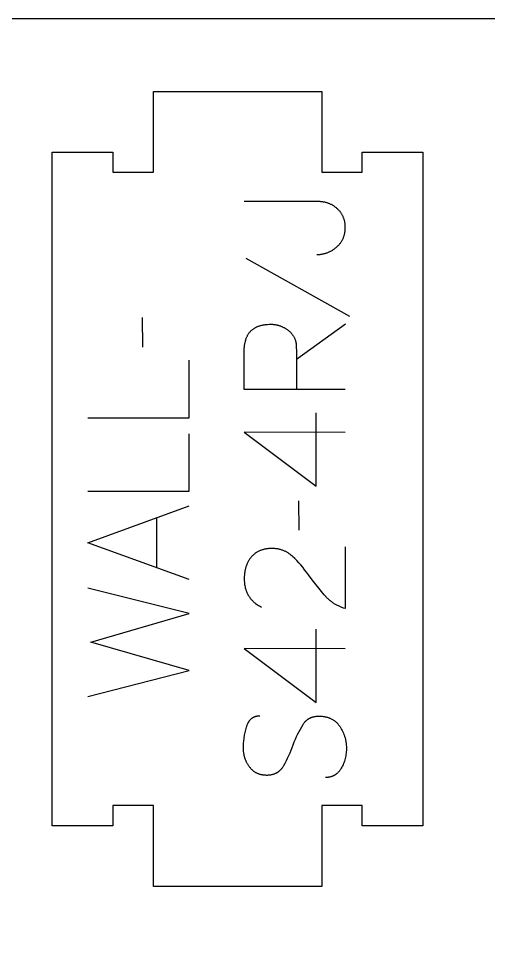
# Model space of a CAD drawing. Extents: x 0 to 4485, y 0 to 10771.
# Drawn here: x 2160.6 to 2300, y 3971.4 to 4249.4 of the extents above; entities that cross this region are included whole.
import ezdxf

# ---------------------------------------------------------------- set-up
doc = ezdxf.new("R2010")
doc.units = 0
for name, color, linetype in [('0_SHEET_SPRUCEPLY_2440X122', 1, 'CONTINUOUS'), ('1_ANYTOOL_1MMDEEP_LABELS_S', 2, 'CONTINUOUS'), ('4_ANYTOOL_CUTTHROUGH_OUTSI', 5, 'CONTINUOUS')]:
    doc.layers.add(name, color=color, linetype=linetype)

msp = doc.modelspace()

# ---------------------------------------------------------------- linework, layer by layer
at = {"layer": '0_SHEET_SPRUCEPLY_2440X122'}
msp.add_lwpolyline([(371.7, 4249.42), (371.7, 3029.42), (2811.7, 3029.42), (2811.7, 4249.42)], close=True, dxfattribs=at)
at = {"layer": '1_ANYTOOL_1MMDEEP_LABELS_S', "color": 2}
for points in [[(2249.02, 4179.43), (2249.23, 4179.43), (2249.43, 4179.43), (2249.64, 4179.45), (2249.84, 4179.46), (2250.04, 4179.48), (2250.24, 4179.5), (2250.44, 4179.53), (2250.64, 4179.56), (2250.84, 4179.6), (2251.03, 4179.64), (2251.23, 4179.69), (2251.42, 4179.74), (2251.61, 4179.79), (2251.8, 4179.85), (2251.98, 4179.91), (2252.17, 4179.98), (2252.35, 4180.05), (2252.53, 4180.12), (2252.72, 4180.2), (2252.9, 4180.29), (2253.07, 4180.38), (2253.25, 4180.47), (2253.42, 4180.57), (2253.6, 4180.67), (2253.77, 4180.77), (2253.94, 4180.88), (2254.11, 4181), (2254.28, 4181.12), (2254.44, 4181.24), (2254.61, 4181.37), (2254.77, 4181.5), (2254.93, 4181.63), (2255.09, 4181.77), (2255.24, 4181.91), (2255.39, 4182.06), (2255.54, 4182.21), (2255.67, 4182.36), (2255.81, 4182.51), (2255.93, 4182.67), (2256.06, 4182.82), (2256.18, 4182.98), (2256.29, 4183.15), (2256.4, 4183.31), (2256.5, 4183.48), (2256.6, 4183.66), (2256.69, 4183.83), (2256.78, 4184.01), (2256.86, 4184.19), (2256.94, 4184.37), (2257.01, 4184.56), (2257.08, 4184.74), (2257.14, 4184.94), (2257.2, 4185.13), (2257.25, 4185.33), (2257.3, 4185.53), (2257.34, 4185.73), (2257.38, 4185.93), (2257.41, 4186.14), (2257.44, 4186.35), (2257.46, 4186.56), (2257.48, 4186.78), (2257.49, 4187), (2257.5, 4187.22), (2257.5, 4187.44), (2257.5, 4187.65), (2257.49, 4187.86), (2257.48, 4188.07), (2257.47, 4188.28), (2257.45, 4188.48), (2257.42, 4188.68), (2257.39, 4188.88), (2257.36, 4189.07), (2257.32, 4189.27), (2257.27, 4189.46), (2257.23, 4189.65), (2257.17, 4189.83), (2257.11, 4190.01), (2257.05, 4190.19), (2256.99, 4190.37), (2256.91, 4190.55), (2256.84, 4190.72), (2256.76, 4190.89), (2256.67, 4191.06), (2256.58, 4191.22), (2256.49, 4191.39), (2256.39, 4191.55), (2256.29, 4191.7), (2256.18, 4191.86), (2256.07, 4192.01), (2255.95, 4192.16), (2255.83, 4192.31), (2255.7, 4192.46), (2255.57, 4192.6), (2255.43, 4192.74), (2255.29, 4192.88), (2255.15, 4193.01), (2255, 4193.14), (2254.85, 4193.27), (2254.7, 4193.39), (2254.54, 4193.51), (2254.38, 4193.63), (2254.23, 4193.74), (2254.07, 4193.85), (2253.9, 4193.95), (2253.74, 4194.05), (2253.57, 4194.14), (2253.4, 4194.23), (2253.23, 4194.32), (2253.06, 4194.4), (2252.89, 4194.48), (2252.71, 4194.55), (2252.53, 4194.62), (2252.35, 4194.68), (2252.17, 4194.74), (2251.98, 4194.8), (2251.8, 4194.85), (2251.61, 4194.9), (2251.42, 4194.95), (2251.23, 4194.98), (2251.03, 4195.02), (2250.84, 4195.05), (2250.64, 4195.08), (2250.44, 4195.1), (2250.23, 4195.12), (2250.03, 4195.14), (2249.82, 4195.15), (2249.61, 4195.15), (2249.4, 4195.15), (2227.5, 4195.15)], [(2227.98, 4178.35), (2258.75, 4161.17)], [(2197.23, 4160.71), (2197.31, 4151.92)], [(2257.5, 4139.4), (2227.5, 4139.4), (2227.5, 4150.75), (2227.51, 4151.24), (2227.53, 4151.72), (2227.55, 4151.95), (2227.57, 4152.18), (2227.6, 4152.4), (2227.63, 4152.62), (2227.66, 4152.84), (2227.7, 4153.05), (2227.74, 4153.26), (2227.78, 4153.46), (2227.83, 4153.66), (2227.88, 4153.86), (2227.93, 4154.05), (2227.99, 4154.24), (2228.06, 4154.43), (2228.12, 4154.61), (2228.2, 4154.78), (2228.27, 4154.96), (2228.35, 4155.13), (2228.43, 4155.29), (2228.52, 4155.45), (2228.61, 4155.61), (2228.7, 4155.77), (2228.8, 4155.92), (2228.9, 4156.06), (2229, 4156.2), (2229.11, 4156.34), (2229.23, 4156.48), (2229.34, 4156.61), (2229.46, 4156.73), (2229.59, 4156.86), (2229.72, 4156.97), (2229.85, 4157.09), (2229.99, 4157.2), (2230.13, 4157.31), (2230.27, 4157.41), (2230.42, 4157.51), (2230.57, 4157.6), (2230.72, 4157.7), (2230.88, 4157.78), (2231.04, 4157.87), (2231.21, 4157.95), (2231.38, 4158.02), (2231.56, 4158.1), (2231.73, 4158.16), (2231.92, 4158.23), (2232.1, 4158.29), (2232.29, 4158.34), (2232.48, 4158.4), (2232.68, 4158.45), (2232.88, 4158.49), (2233.09, 4158.53), (2233.3, 4158.57), (2233.51, 4158.6), (2233.72, 4158.63), (2233.95, 4158.66), (2234.17, 4158.68), (2234.4, 4158.69), (2234.86, 4158.72), (2235.35, 4158.73), (2235.52, 4158.72), (2235.7, 4158.72), (2235.87, 4158.71), (2236.05, 4158.7), (2236.22, 4158.68), (2236.39, 4158.66), (2236.56, 4158.64), (2236.73, 4158.61), (2236.9, 4158.59), (2237.07, 4158.55), (2237.24, 4158.52), (2237.4, 4158.48), (2237.57, 4158.43), (2237.73, 4158.39), (2237.89, 4158.33), (2238.06, 4158.28), (2238.22, 4158.22), (2238.38, 4158.16), (2238.54, 4158.1), (2238.7, 4158.03), (2238.86, 4157.96), (2239.01, 4157.89), (2239.17, 4157.81), (2239.32, 4157.73), (2239.48, 4157.64), (2239.63, 4157.55), (2239.78, 4157.46), (2239.94, 4157.36), (2240.09, 4157.27), (2240.24, 4157.16), (2240.38, 4157.06), (2240.53, 4156.95), (2240.68, 4156.83), (2240.82, 4156.72), (2240.95, 4156.6), (2241.09, 4156.48), (2241.21, 4156.36), (2241.34, 4156.24), (2241.45, 4156.11), (2241.57, 4155.98), (2241.68, 4155.85), (2241.78, 4155.72), (2241.88, 4155.58), (2241.98, 4155.44), (2242.07, 4155.3), (2242.16, 4155.16), (2242.24, 4155.01), (2242.32, 4154.86), (2242.4, 4154.71), (2242.47, 4154.56), (2242.53, 4154.4), (2242.59, 4154.25), (2242.65, 4154.09), (2242.7, 4153.92), (2242.75, 4153.76), (2242.79, 4153.59), (2242.83, 4153.42), (2242.86, 4153.25), (2242.89, 4153.08), (2242.92, 4152.9), (2242.94, 4152.72), (2242.96, 4152.54), (2242.97, 4152.35), (2243.04, 4150.43), (2243.06, 4148.4), (2243.06, 4139.44)], [(2243.06, 4148.4), (2257.55, 4158.85)], [(2181.11, 4130.96), (2211.11, 4130.96), (2211.11, 4148.06)], [(2248.85, 4110.64), (2248.85, 4132.41)], [(2181.11, 4109.15), (2211.11, 4109.15), (2211.11, 4126.25)], [(2257.5, 4126.63), (2227.46, 4126.67), (2248.85, 4110.64)], [(2243.62, 4106.35), (2243.7, 4097.57)], [(2211.11, 4082.92), (2181.11, 4093.81), (2211.11, 4104.86)], [(2201.56, 4086.39), (2201.56, 4101.31)], [(2257.46, 4092.64), (2257.42, 4074.34), (2256.96, 4074.49), (2256.74, 4074.56), (2256.52, 4074.65), (2256.3, 4074.73), (2256.08, 4074.82), (2255.86, 4074.91), (2255.65, 4075.01), (2255.44, 4075.11), (2255.23, 4075.21), (2255.03, 4075.32), (2254.83, 4075.43), (2254.63, 4075.55), (2254.43, 4075.66), (2254.23, 4075.78), (2254.04, 4075.91), (2253.85, 4076.04), (2253.66, 4076.17), (2253.47, 4076.31), (2253.29, 4076.44), (2253.11, 4076.59), (2252.93, 4076.73), (2252.75, 4076.88), (2252.58, 4077.04), (2252.4, 4077.19), (2252.24, 4077.35), (2252.07, 4077.52), (2251.9, 4077.68), (2251.74, 4077.86), (2251.58, 4078.03), (2251.27, 4078.39), (2250.05, 4079.87), (2248.86, 4081.36), (2247.7, 4082.87), (2246.58, 4084.39), (2246.01, 4085.15), (2245.44, 4085.88), (2244.87, 4086.59), (2244.28, 4087.28), (2243.69, 4087.94), (2243.09, 4088.59), (2242.48, 4089.21), (2241.86, 4089.81), (2241.7, 4089.96), (2241.55, 4090.1), (2241.38, 4090.23), (2241.22, 4090.36), (2241.06, 4090.49), (2240.89, 4090.61), (2240.72, 4090.73), (2240.55, 4090.84), (2240.37, 4090.95), (2240.19, 4091.05), (2240.02, 4091.15), (2239.83, 4091.25), (2239.65, 4091.34), (2239.46, 4091.42), (2239.28, 4091.5), (2239.09, 4091.58), (2238.89, 4091.65), (2238.7, 4091.72), (2238.5, 4091.78), (2238.3, 4091.84), (2238.1, 4091.89), (2237.9, 4091.94), (2237.69, 4091.98), (2237.48, 4092.02), (2237.27, 4092.06), (2237.06, 4092.09), (2236.84, 4092.11), (2236.62, 4092.13), (2236.41, 4092.15), (2236.18, 4092.16), (2235.96, 4092.17), (2235.73, 4092.17), (2235.48, 4092.17), (2235.24, 4092.16), (2234.99, 4092.15), (2234.76, 4092.13), (2234.52, 4092.11), (2234.29, 4092.08), (2234.06, 4092.05), (2233.84, 4092.01), (2233.62, 4091.97), (2233.4, 4091.92), (2233.19, 4091.87), (2232.98, 4091.81), (2232.78, 4091.75), (2232.58, 4091.68), (2232.38, 4091.61), (2232.19, 4091.54), (2232, 4091.45), (2231.81, 4091.37), (2231.63, 4091.28), (2231.45, 4091.18), (2231.28, 4091.08), (2231.1, 4090.97), (2230.94, 4090.86), (2230.77, 4090.75), (2230.61, 4090.63), (2230.46, 4090.5), (2230.31, 4090.37), (2230.16, 4090.23), (2230.01, 4090.09), (2229.87, 4089.95), (2229.74, 4089.8), (2229.6, 4089.64), (2229.47, 4089.48), (2229.35, 4089.32), (2229.23, 4089.15), (2229.11, 4088.99), (2229, 4088.82), (2228.89, 4088.65), (2228.79, 4088.47), (2228.69, 4088.29), (2228.59, 4088.11), (2228.5, 4087.93), (2228.41, 4087.74), (2228.32, 4087.56), (2228.24, 4087.37), (2228.17, 4087.17), (2228.1, 4086.98), (2228.03, 4086.78), (2227.97, 4086.58), (2227.91, 4086.38), (2227.85, 4086.17), (2227.8, 4085.96), (2227.75, 4085.75), (2227.71, 4085.54), (2227.67, 4085.32), (2227.64, 4085.1), (2227.6, 4084.88), (2227.58, 4084.65), (2227.56, 4084.43), (2227.54, 4084.2), (2227.52, 4083.97), (2227.51, 4083.73), (2227.5, 4083.25), (2227.51, 4082.89), (2227.52, 4082.53), (2227.55, 4082.17), (2227.58, 4081.83), (2227.63, 4081.49), (2227.68, 4081.15), (2227.75, 4080.83), (2227.82, 4080.51), (2227.91, 4080.19), (2227.95, 4080.04), (2228, 4079.88), (2228.05, 4079.73), (2228.11, 4079.58), (2228.16, 4079.44), (2228.22, 4079.29), (2228.28, 4079.14), (2228.35, 4079), (2228.41, 4078.86), (2228.48, 4078.72), (2228.55, 4078.58), (2228.62, 4078.44), (2228.7, 4078.31), (2228.78, 4078.18), (2228.86, 4078.04), (2228.94, 4077.91), (2229.03, 4077.79), (2229.12, 4077.66), (2229.21, 4077.53), (2229.3, 4077.41), (2229.4, 4077.29), (2229.5, 4077.17), (2229.6, 4077.05), (2229.7, 4076.93), (2229.81, 4076.82), (2229.91, 4076.7), (2230.03, 4076.59), (2230.14, 4076.48), (2230.25, 4076.37), (2230.37, 4076.26), (2230.49, 4076.16), (2230.62, 4076.05), (2230.87, 4075.85), (2231.13, 4075.65), (2231.41, 4075.46), (2231.69, 4075.28), (2231.99, 4075.1), (2232.29, 4074.93), (2232.6, 4074.77)], [(2181.11, 4048.21), (2211.11, 4055.92), (2182.01, 4064.36), (2211.11, 4072.85), (2181.11, 4080.35)], [(2248.85, 4046.44), (2248.85, 4068.21)], [(2257.5, 4062.43), (2227.46, 4062.47), (2248.85, 4046.44)], [(2232.09, 4042.41), (2231.9, 4042.41), (2231.81, 4042.4), (2231.72, 4042.4), (2231.63, 4042.39), (2231.54, 4042.38), (2231.45, 4042.37), (2231.36, 4042.36), (2231.28, 4042.35), (2231.19, 4042.33), (2231.11, 4042.31), (2231.02, 4042.3), (2230.94, 4042.28), (2230.86, 4042.25), (2230.78, 4042.23), (2230.7, 4042.21), (2230.62, 4042.18), (2230.54, 4042.15), (2230.47, 4042.12), (2230.39, 4042.09), (2230.32, 4042.06), (2230.25, 4042.02), (2230.17, 4041.99), (2230.1, 4041.95), (2230.03, 4041.91), (2229.96, 4041.87), (2229.9, 4041.83), (2229.83, 4041.78), (2229.76, 4041.74), (2229.7, 4041.69), (2229.63, 4041.64), (2229.57, 4041.59), (2229.51, 4041.54), (2229.45, 4041.49), (2229.39, 4041.43), (2229.33, 4041.37), (2229.27, 4041.32), (2229.22, 4041.26), (2229.16, 4041.19), (2229.11, 4041.13), (2229.05, 4041.07), (2229, 4041), (2228.95, 4040.93), (2228.9, 4040.86), (2228.85, 4040.79), (2228.8, 4040.72), (2228.75, 4040.64), (2228.71, 4040.57), (2228.66, 4040.49), (2228.62, 4040.41), (2228.57, 4040.33), (2228.53, 4040.25), (2228.45, 4040.08), (2228.37, 4039.9), (2228.3, 4039.72), (2228.23, 4039.53), (2228.16, 4039.33), (2228.1, 4039.13), (2227.88, 4038.32), (2227.69, 4037.52), (2227.53, 4036.74), (2227.4, 4035.97), (2227.34, 4035.59), (2227.29, 4035.21), (2227.25, 4034.84), (2227.22, 4034.47), (2227.19, 4034.1), (2227.18, 4033.74), (2227.16, 4033.38), (2227.16, 4033.03), (2227.16, 4032.83), (2227.17, 4032.64), (2227.18, 4032.44), (2227.19, 4032.25), (2227.21, 4032.06), (2227.22, 4031.88), (2227.25, 4031.69), (2227.27, 4031.5), (2227.31, 4031.32), (2227.34, 4031.13), (2227.38, 4030.95), (2227.42, 4030.77), (2227.46, 4030.59), (2227.51, 4030.41), (2227.56, 4030.23), (2227.62, 4030.06), (2227.67, 4029.88), (2227.74, 4029.71), (2227.8, 4029.54), (2227.87, 4029.37), (2227.95, 4029.2), (2228.02, 4029.03), (2228.1, 4028.86), (2228.19, 4028.69), (2228.27, 4028.53), (2228.36, 4028.37), (2228.46, 4028.2), (2228.56, 4028.04), (2228.66, 4027.88), (2228.76, 4027.72), (2228.87, 4027.57), (2228.98, 4027.41), (2229.1, 4027.26), (2229.22, 4027.11), (2229.34, 4026.97), (2229.46, 4026.83), (2229.59, 4026.7), (2229.72, 4026.57), (2229.85, 4026.44), (2229.99, 4026.32), (2230.13, 4026.21), (2230.27, 4026.1), (2230.42, 4026), (2230.57, 4025.9), (2230.72, 4025.8), (2230.88, 4025.71), (2231.03, 4025.63), (2231.19, 4025.55), (2231.36, 4025.47), (2231.53, 4025.4), (2231.7, 4025.34), (2231.87, 4025.28), (2232.05, 4025.22), (2232.23, 4025.17), (2232.41, 4025.12), (2232.59, 4025.08), (2232.78, 4025.04), (2232.97, 4025.01), (2233.17, 4024.99), (2233.37, 4024.96), (2233.57, 4024.95), (2233.77, 4024.94), (2233.98, 4024.93), (2234.19, 4024.93), (2234.4, 4024.93), (2234.62, 4024.94), (2234.82, 4024.95), (2235.03, 4024.97), (2235.23, 4024.99), (2235.42, 4025.03), (2235.62, 4025.06), (2235.81, 4025.1), (2235.99, 4025.15), (2236.17, 4025.2), (2236.35, 4025.26), (2236.53, 4025.32), (2236.61, 4025.36), (2236.7, 4025.39), (2236.78, 4025.43), (2236.87, 4025.47), (2236.95, 4025.51), (2237.03, 4025.55), (2237.11, 4025.59), (2237.19, 4025.63), (2237.27, 4025.68), (2237.35, 4025.72), (2237.42, 4025.77), (2237.5, 4025.82), (2237.57, 4025.87), (2237.65, 4025.92), (2237.72, 4025.98), (2237.79, 4026.03), (2237.86, 4026.09), (2237.93, 4026.14), (2238, 4026.2), (2238.07, 4026.26), (2238.14, 4026.32), (2238.21, 4026.39), (2238.27, 4026.45), (2238.34, 4026.52), (2238.46, 4026.65), (2238.59, 4026.79), (2238.71, 4026.94), (2238.82, 4027.09), (2238.93, 4027.25), (2239.04, 4027.41), (2239.15, 4027.58), (2239.25, 4027.75), (2239.64, 4028.47), (2240.02, 4029.2), (2240.38, 4029.95), (2240.74, 4030.71), (2241.09, 4031.49), (2241.42, 4032.29), (2241.74, 4033.1), (2242.05, 4033.93), (2242.37, 4034.75), (2242.7, 4035.56), (2243.04, 4036.34), (2243.4, 4037.11), (2243.77, 4037.85), (2244.16, 4038.58), (2244.57, 4039.28), (2244.99, 4039.97), (2245.1, 4040.13), (2245.21, 4040.29), (2245.33, 4040.45), (2245.39, 4040.52), (2245.45, 4040.6), (2245.51, 4040.67), (2245.57, 4040.74), (2245.64, 4040.81), (2245.7, 4040.88), (2245.77, 4040.94), (2245.84, 4041.01), (2245.9, 4041.07), (2245.97, 4041.13), (2246.04, 4041.19), (2246.11, 4041.25), (2246.18, 4041.31), (2246.26, 4041.36), (2246.33, 4041.42), (2246.41, 4041.47), (2246.48, 4041.52), (2246.56, 4041.57), (2246.64, 4041.62), (2246.71, 4041.67), (2246.79, 4041.71), (2246.88, 4041.76), (2246.96, 4041.8), (2247.04, 4041.84), (2247.12, 4041.88), (2247.21, 4041.92), (2247.29, 4041.96), (2247.38, 4041.99), (2247.47, 4042.02), (2247.56, 4042.06), (2247.64, 4042.09), (2247.74, 4042.12), (2247.83, 4042.15), (2247.92, 4042.17), (2248.11, 4042.22), (2248.3, 4042.26), (2248.49, 4042.3), (2248.69, 4042.33), (2248.9, 4042.36), (2249.1, 4042.38), (2249.32, 4042.39), (2249.53, 4042.4), (2249.75, 4042.4), (2249.97, 4042.39), (2250.2, 4042.38), (2250.43, 4042.37), (2250.66, 4042.35), (2250.89, 4042.32), (2251.11, 4042.29), (2251.33, 4042.25), (2251.55, 4042.21), (2251.76, 4042.17), (2251.97, 4042.11), (2252.18, 4042.06), (2252.38, 4042), (2252.58, 4041.93), (2252.77, 4041.86), (2252.96, 4041.78), (2253.15, 4041.7), (2253.33, 4041.61), (2253.51, 4041.52), (2253.68, 4041.43), (2253.86, 4041.32), (2254.02, 4041.22), (2254.19, 4041.11), (2254.35, 4040.99), (2254.5, 4040.87), (2254.66, 4040.74), (2254.81, 4040.61), (2254.95, 4040.47), (2255.09, 4040.33), (2255.23, 4040.18), (2255.37, 4040.03), (2255.5, 4039.87), (2255.62, 4039.71), (2255.75, 4039.55), (2255.87, 4039.37), (2255.98, 4039.2), (2256.2, 4038.84), (2256.41, 4038.47), (2256.6, 4038.1), (2256.78, 4037.73), (2256.95, 4037.36), (2257.1, 4036.98), (2257.17, 4036.79), (2257.24, 4036.6), (2257.3, 4036.41), (2257.36, 4036.21), (2257.42, 4036.02), (2257.47, 4035.82), (2257.52, 4035.63), (2257.56, 4035.43), (2257.61, 4035.23), (2257.65, 4035.04), (2257.68, 4034.84), (2257.71, 4034.64), (2257.74, 4034.44), (2257.77, 4034.23), (2257.81, 4033.83), (2257.83, 4033.42), (2257.85, 4033), (2257.85, 4032.59), (2257.83, 4032.18), (2257.81, 4031.78), (2257.77, 4031.38), (2257.71, 4030.98), (2257.65, 4030.59), (2257.57, 4030.21), (2257.48, 4029.83), (2257.38, 4029.45), (2257.26, 4029.08), (2257.14, 4028.71), (2256.99, 4028.35), (2256.84, 4027.99), (2256.67, 4027.63), (2256.5, 4027.29), (2256.3, 4026.94), (2256.2, 4026.77), (2256.1, 4026.61), (2255.99, 4026.45), (2255.88, 4026.3), (2255.77, 4026.15), (2255.66, 4026.01), (2255.54, 4025.87), (2255.42, 4025.74), (2255.29, 4025.61), (2255.17, 4025.49), (2255.04, 4025.38), (2254.9, 4025.27), (2254.84, 4025.22), (2254.77, 4025.16), (2254.7, 4025.11), (2254.63, 4025.07), (2254.56, 4025.02), (2254.49, 4024.97), (2254.42, 4024.93), (2254.34, 4024.88), (2254.27, 4024.84), (2254.2, 4024.8), (2254.12, 4024.76), (2254.05, 4024.72), (2253.97, 4024.69), (2253.89, 4024.65), (2253.81, 4024.62), (2253.74, 4024.58), (2253.66, 4024.55), (2253.58, 4024.52), (2253.5, 4024.49), (2253.41, 4024.47), (2253.25, 4024.41), (2253.08, 4024.37), (2252.91, 4024.33), (2252.74, 4024.29), (2252.56, 4024.26), (2252.38, 4024.24), (2252.2, 4024.22), (2252.01, 4024.21), (2251.82, 4024.2), (2251.63, 4024.2)]]:
    msp.add_lwpolyline(points, dxfattribs=at)
at = {"layer": '4_ANYTOOL_CUTTHROUGH_OUTSI'}
msp.add_lwpolyline([(2280.52, 4209.84), (2280.52, 4009.84), (2262.52, 4009.84), (2262.52, 4015.84), (2250.52, 4015.84), (2250.52, 3991.84), (2200.52, 3991.84), (2200.52, 4015.84), (2188.52, 4015.84), (2188.52, 4009.84), (2170.52, 4009.84), (2170.52, 4209.84), (2188.52, 4209.84), (2188.52, 4203.84), (2200.52, 4203.84), (2200.52, 4227.84), (2250.52, 4227.84), (2250.52, 4203.84), (2262.52, 4203.84), (2262.52, 4209.84)], close=True, dxfattribs=at)

doc.saveas('drawing.dxf')
